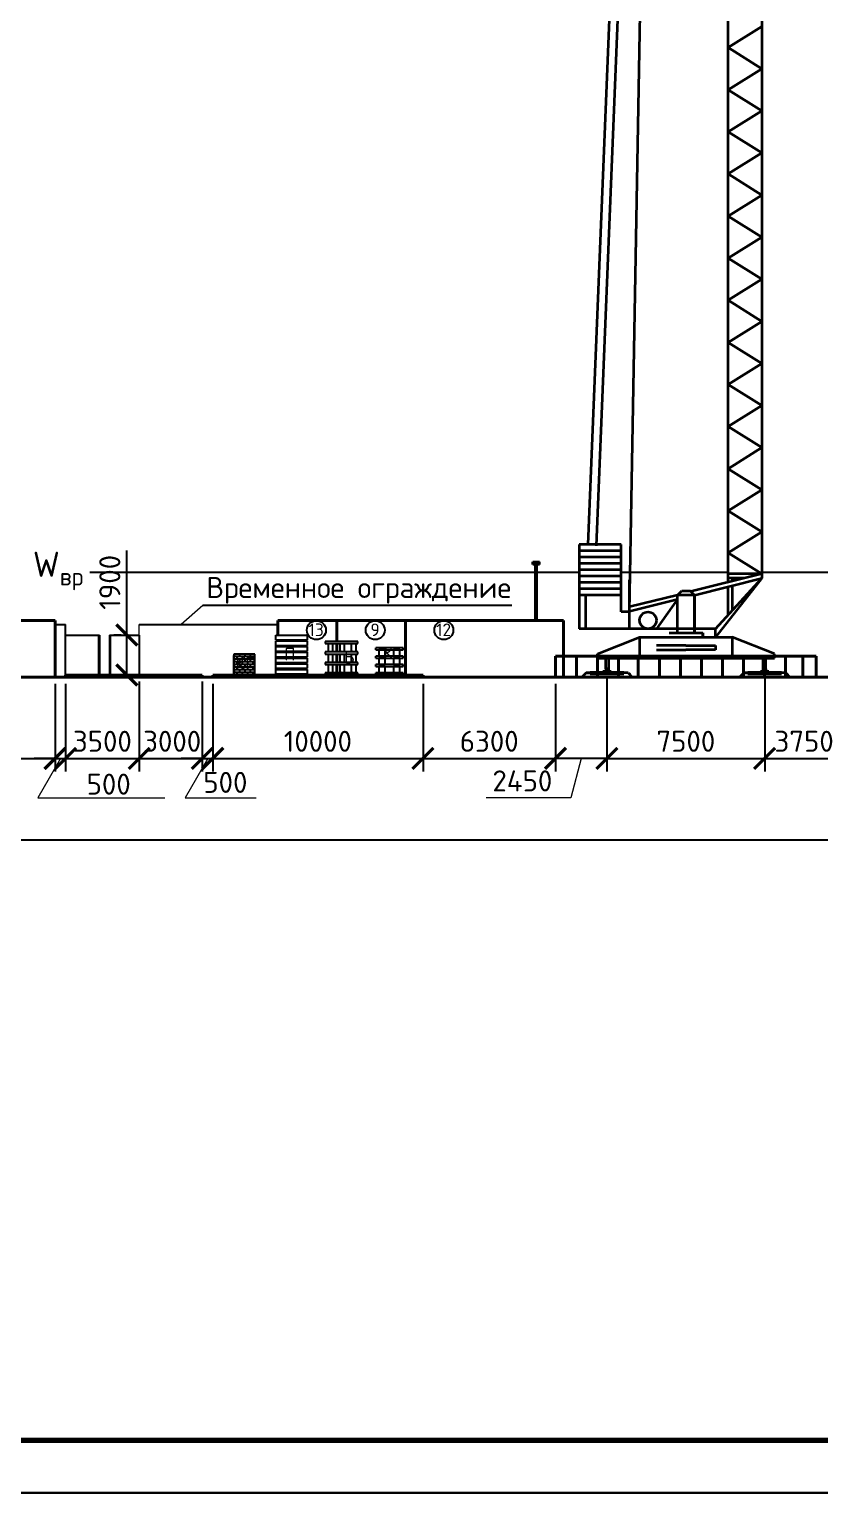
# Model space of a CAD drawing. Header units: millimetres. Extents: x -782 to 10910, y 3841 to 9763.
# Drawn here: x 2073.6 to 2148.8, y 8024.4 to 8163.7 of the extents above; entities that cross this region are included whole.
import ezdxf

# ---------------------------------------------------------------- set-up
doc = ezdxf.new("R2010")
doc.units = ezdxf.units.MM
doc.layers.add('1', color=7, linetype='Continuous')
doc.layers.add('Оbводка', color=1, linetype='Continuous', lineweight=90)
doc.styles.add('2.5', font='isocpeur.ttf', dxfattribs={"height": 2})
doc.styles.add('GOST-2.304_Type-B', font='GOST_Common.ttf')
doc.styles.add('Isocpeur', font='isocpeur.ttf')
doc.dimstyles.new('М500 стройгенп', dxfattribs={"dimtxt": 2, "dimasz": 2, "dimexe": 1.25, "dimexo": 0.625, "dimtad": 1, "dimlfac": 500, "dimtxsty": '2.5', "dimblk": 'ARCHTICK', "dimcen": 2.5, "dimadec": 0, "dimazin": 0, "dimtfac": 1, "dimtmove": 0, "dimatfit": 3, "dimfxl": 1, "dimarcsym": 0})

# ---------------------------------------------------------------- blocks, each defined once
blk = doc.blocks.new('_ArchTick')
at = {"color": 0, "linetype": 'ByBlock', "const_width": 0.15}
blk.add_lwpolyline([(-0.5, -0.5), (0.5, 0.5)], dxfattribs=at)
blk = doc.blocks.new('*D828')
at = {"color": 0, "lineweight": -2, "transparency": 16777216}
for p, q in [((2064.15, 8101.42), (2064.15, 8093.06)), ((2076.07, 8101.42), (2076.07, 8093.06)), ((2064.15, 8094.31), (2076.07, 8094.31))]:
    blk.add_line(p, q, dxfattribs=at)
at = {"layer": 'Defpoints', "color": 0, "lineweight": -3, "transparency": 16777216}
for p in [(2064.15, 8102.05), (2076.07, 8102.05), (2076.07, 8094.31)]:
    blk.add_point(p, dxfattribs=at)
at = {"color": 0, "lineweight": -2, "transparency": 16777216, "xscale": 2, "yscale": 2, "zscale": 2, "rotation": 180}
blk.add_blockref('_ArchTick', (2064.15, 8094.31), dxfattribs=at)
at = {"color": 0, "lineweight": -2, "transparency": 16777216, "xscale": 2, "yscale": 2, "zscale": 2}
blk.add_blockref('_ArchTick', (2076.07, 8094.31), dxfattribs=at)
at = {"color": 0, "lineweight": 20, "transparency": 16777216, "insert": (2070.11, 8095.94), "char_height": 2, "attachment_point": 5, "style": '2.5'}
blk.add_mtext('6000', dxfattribs=at)
blk = doc.blocks.new('*D829')
at = {"color": 0, "lineweight": -2, "transparency": 16777216}
for p, q in [((2077.07, 8101.42), (2077.07, 8093.06)), ((2084.07, 8101.62), (2084.07, 8093.06)), ((2077.07, 8094.31), (2084.07, 8094.31))]:
    blk.add_line(p, q, dxfattribs=at)
at = {"layer": 'Defpoints', "color": 0, "lineweight": -3, "transparency": 16777216}
for p in [(2077.07, 8102.05), (2084.07, 8102.25), (2084.07, 8094.31)]:
    blk.add_point(p, dxfattribs=at)
at = {"color": 0, "lineweight": -2, "transparency": 16777216, "xscale": 2, "yscale": 2, "zscale": 2, "rotation": 180}
blk.add_blockref('_ArchTick', (2077.07, 8094.31), dxfattribs=at)
at = {"color": 0, "lineweight": -2, "transparency": 16777216, "xscale": 2, "yscale": 2, "zscale": 2}
blk.add_blockref('_ArchTick', (2084.07, 8094.31), dxfattribs=at)
at = {"color": 0, "lineweight": 20, "transparency": 16777216, "insert": (2080.57, 8095.94), "char_height": 2, "attachment_point": 5, "style": '2.5'}
blk.add_mtext('3500', dxfattribs=at)
blk = doc.blocks.new('*D749')
at = {"color": 0, "lineweight": -2, "transparency": 16777216}
for p, q in [((2076.07, 8101.42), (2076.07, 8093.06)), ((2077.07, 8101.42), (2077.07, 8093.06)), ((2076.07, 8094.31), (2074.07, 8094.31)), ((2076.07, 8094.31), (2077.07, 8094.31)), ((2077.07, 8094.31), (2079.07, 8094.31))]:
    blk.add_line(p, q, dxfattribs=at)
at = {"layer": 'Defpoints', "color": 0, "lineweight": -3, "transparency": 16777216}
for p in [(2076.07, 8102.05), (2077.07, 8102.05), (2077.07, 8094.31)]:
    blk.add_point(p, dxfattribs=at)
at = {"color": 0, "lineweight": -2, "transparency": 16777216, "xscale": 2, "yscale": 2, "zscale": 2}
blk.add_blockref('_ArchTick', (2076.07, 8094.31), dxfattribs=at)
at = {"color": 0, "lineweight": -2, "transparency": 16777216, "xscale": 2, "yscale": 2, "zscale": 2, "rotation": 180}
blk.add_blockref('_ArchTick', (2077.07, 8094.31), dxfattribs=at)
at = {"color": 0, "lineweight": 20, "transparency": 16777216, "insert": (2081.17, 8091.86), "char_height": 2, "attachment_point": 5, "style": '2.5'}
blk.add_mtext('500', dxfattribs=at)
blk = doc.blocks.new('*D830')
at = {"color": 0, "lineweight": -2, "transparency": 16777216}
for p, q in [((2084.07, 8101.62), (2084.07, 8093.06)), ((2090.07, 8101.62), (2090.07, 8093.06)), ((2084.07, 8094.31), (2090.07, 8094.31))]:
    blk.add_line(p, q, dxfattribs=at)
at = {"layer": 'Defpoints', "color": 0, "lineweight": -3, "transparency": 16777216}
for p in [(2084.07, 8102.25), (2090.07, 8102.25), (2090.07, 8094.31)]:
    blk.add_point(p, dxfattribs=at)
at = {"color": 0, "lineweight": -2, "transparency": 16777216, "xscale": 2, "yscale": 2, "zscale": 2, "rotation": 180}
blk.add_blockref('_ArchTick', (2084.07, 8094.31), dxfattribs=at)
at = {"color": 0, "lineweight": -2, "transparency": 16777216, "xscale": 2, "yscale": 2, "zscale": 2}
blk.add_blockref('_ArchTick', (2090.07, 8094.31), dxfattribs=at)
at = {"color": 0, "lineweight": 20, "transparency": 16777216, "insert": (2087.21, 8095.94), "char_height": 2, "attachment_point": 5, "style": '2.5'}
blk.add_mtext('3000', dxfattribs=at)
blk = doc.blocks.new('*D831')
at = {"color": 0, "lineweight": -2, "transparency": 16777216}
for p, q in [((2090.07, 8101.42), (2090.07, 8093.06)), ((2091.07, 8101.42), (2091.07, 8093.06)), ((2090.07, 8094.31), (2088.07, 8094.31)), ((2090.07, 8094.31), (2091.07, 8094.31)), ((2091.07, 8094.31), (2093.07, 8094.31))]:
    blk.add_line(p, q, dxfattribs=at)
at = {"layer": 'Defpoints', "color": 0, "lineweight": -3, "transparency": 16777216}
for p in [(2090.07, 8102.05), (2091.07, 8102.05), (2091.07, 8094.31)]:
    blk.add_point(p, dxfattribs=at)
at = {"color": 0, "lineweight": -2, "transparency": 16777216, "xscale": 2, "yscale": 2, "zscale": 2}
blk.add_blockref('_ArchTick', (2090.07, 8094.31), dxfattribs=at)
at = {"color": 0, "lineweight": -2, "transparency": 16777216, "xscale": 2, "yscale": 2, "zscale": 2, "rotation": 180}
blk.add_blockref('_ArchTick', (2091.07, 8094.31), dxfattribs=at)
at = {"color": 0, "lineweight": 20, "transparency": 16777216, "insert": (2092.27, 8092.03), "char_height": 2, "attachment_point": 5, "style": '2.5'}
blk.add_mtext('500', dxfattribs=at)
blk = doc.blocks.new('*D832')
at = {"color": 0, "lineweight": -2, "transparency": 16777216}
for p, q in [((2091.07, 8101.42), (2091.07, 8093.06)), ((2111.07, 8101.42), (2111.07, 8093.06)), ((2091.07, 8094.31), (2111.07, 8094.31))]:
    blk.add_line(p, q, dxfattribs=at)
at = {"layer": 'Defpoints', "color": 0, "lineweight": -3, "transparency": 16777216}
for p in [(2091.07, 8102.05), (2111.07, 8102.05), (2111.07, 8094.31)]:
    blk.add_point(p, dxfattribs=at)
at = {"color": 0, "lineweight": -2, "transparency": 16777216, "xscale": 2, "yscale": 2, "zscale": 2, "rotation": 180}
blk.add_blockref('_ArchTick', (2091.07, 8094.31), dxfattribs=at)
at = {"color": 0, "lineweight": -2, "transparency": 16777216, "xscale": 2, "yscale": 2, "zscale": 2}
blk.add_blockref('_ArchTick', (2111.07, 8094.31), dxfattribs=at)
at = {"color": 0, "lineweight": 20, "transparency": 16777216, "insert": (2101.07, 8095.94), "char_height": 2, "attachment_point": 5, "style": '2.5'}
blk.add_mtext('10000', dxfattribs=at)
blk = doc.blocks.new('*D833')
at = {"color": 0, "lineweight": -2, "transparency": 16777216}
for p, q in [((2111.07, 8101.42), (2111.07, 8093.06)), ((2123.67, 8101.42), (2123.67, 8093.06)), ((2111.07, 8094.31), (2123.67, 8094.31))]:
    blk.add_line(p, q, dxfattribs=at)
at = {"layer": 'Defpoints', "color": 0, "lineweight": -3, "transparency": 16777216}
for p in [(2111.07, 8102.05), (2123.67, 8102.05), (2123.67, 8094.31)]:
    blk.add_point(p, dxfattribs=at)
at = {"color": 0, "lineweight": -2, "transparency": 16777216, "xscale": 2, "yscale": 2, "zscale": 2, "rotation": 180}
blk.add_blockref('_ArchTick', (2111.07, 8094.31), dxfattribs=at)
at = {"color": 0, "lineweight": -2, "transparency": 16777216, "xscale": 2, "yscale": 2, "zscale": 2}
blk.add_blockref('_ArchTick', (2123.67, 8094.31), dxfattribs=at)
at = {"color": 0, "lineweight": 20, "transparency": 16777216, "insert": (2117.37, 8095.94), "char_height": 2, "attachment_point": 5, "style": '2.5'}
blk.add_mtext('6300', dxfattribs=at)
blk = doc.blocks.new('*D834')
at = {"color": 0, "lineweight": -2, "transparency": 16777216}
for p, q in [((2123.67, 8101.42), (2123.67, 8093.06)), ((2128.57, 8101.98), (2128.57, 8093.06)), ((2128.57, 8094.31), (2123.67, 8094.31))]:
    blk.add_line(p, q, dxfattribs=at)
at = {"layer": 'Defpoints', "color": 0, "lineweight": -3, "transparency": 16777216}
for p in [(2123.67, 8102.05), (2128.57, 8102.61), (2123.67, 8094.31)]:
    blk.add_point(p, dxfattribs=at)
at = {"color": 0, "lineweight": -2, "transparency": 16777216, "xscale": 2, "yscale": 2, "zscale": 2, "rotation": 180}
blk.add_blockref('_ArchTick', (2123.67, 8094.31), dxfattribs=at)
at = {"color": 0, "lineweight": -2, "transparency": 16777216, "xscale": 2, "yscale": 2, "zscale": 2}
blk.add_blockref('_ArchTick', (2128.57, 8094.31), dxfattribs=at)
at = {"color": 0, "lineweight": 20, "transparency": 16777216, "insert": (2120.52, 8092.17), "char_height": 2, "attachment_point": 5, "style": '2.5'}
blk.add_mtext('2450', dxfattribs=at)
blk = doc.blocks.new('*D835')
at = {"color": 0, "lineweight": -2, "transparency": 16777216}
for p, q in [((2128.57, 8101.98), (2128.57, 8093.06)), ((2143.57, 8101.98), (2143.57, 8093.06)), ((2128.57, 8094.31), (2143.57, 8094.31))]:
    blk.add_line(p, q, dxfattribs=at)
at = {"layer": 'Defpoints', "color": 0, "lineweight": -3, "transparency": 16777216}
for p in [(2128.57, 8102.61), (2143.57, 8102.61), (2143.57, 8094.31)]:
    blk.add_point(p, dxfattribs=at)
at = {"color": 0, "lineweight": -2, "transparency": 16777216, "xscale": 2, "yscale": 2, "zscale": 2, "rotation": 180}
blk.add_blockref('_ArchTick', (2128.57, 8094.31), dxfattribs=at)
at = {"color": 0, "lineweight": -2, "transparency": 16777216, "xscale": 2, "yscale": 2, "zscale": 2}
blk.add_blockref('_ArchTick', (2143.57, 8094.31), dxfattribs=at)
at = {"color": 0, "lineweight": 20, "transparency": 16777216, "insert": (2136.07, 8095.94), "char_height": 2, "attachment_point": 5, "style": '2.5'}
blk.add_mtext('7500', dxfattribs=at)
blk = doc.blocks.new('*D836')
at = {"color": 0, "lineweight": -2, "transparency": 16777216}
for p, q in [((2143.57, 8101.98), (2143.57, 8093.06)), ((2151.07, 8101.98), (2151.07, 8093.06)), ((2143.57, 8094.31), (2151.07, 8094.31))]:
    blk.add_line(p, q, dxfattribs=at)
at = {"layer": 'Defpoints', "color": 0, "lineweight": -3, "transparency": 16777216}
for p in [(2143.57, 8102.61), (2151.07, 8102.61), (2151.07, 8094.31)]:
    blk.add_point(p, dxfattribs=at)
at = {"color": 0, "lineweight": -2, "transparency": 16777216, "xscale": 2, "yscale": 2, "zscale": 2, "rotation": 180}
blk.add_blockref('_ArchTick', (2143.57, 8094.31), dxfattribs=at)
at = {"color": 0, "lineweight": -2, "transparency": 16777216, "xscale": 2, "yscale": 2, "zscale": 2}
blk.add_blockref('_ArchTick', (2151.07, 8094.31), dxfattribs=at)
at = {"color": 0, "lineweight": 20, "transparency": 16777216, "insert": (2147.32, 8095.94), "char_height": 2, "attachment_point": 5, "style": '2.5'}
blk.add_mtext('3750', dxfattribs=at)
blk = doc.blocks.new('*D753')
at = {"color": 0, "lineweight": -2, "transparency": 16777216}
for p, q in [((2052.35, 8101.42), (2052.35, 8085.31)), ((2320.87, 8101.42), (2320.87, 8085.31)), ((2052.35, 8086.56), (2320.87, 8086.56))]:
    blk.add_line(p, q, dxfattribs=at)
at = {"layer": 'Defpoints', "color": 0, "lineweight": -3, "transparency": 16777216}
for p in [(2052.35, 8102.05), (2320.87, 8102.05), (2320.87, 8086.56)]:
    blk.add_point(p, dxfattribs=at)
at = {"color": 0, "lineweight": -2, "transparency": 16777216, "xscale": 2, "yscale": 2, "zscale": 2, "rotation": 180}
blk.add_blockref('_ArchTick', (2052.35, 8086.56), dxfattribs=at)
at = {"color": 0, "lineweight": -2, "transparency": 16777216, "xscale": 2, "yscale": 2, "zscale": 2}
blk.add_blockref('_ArchTick', (2320.87, 8086.56), dxfattribs=at)
at = {"color": 0, "lineweight": 20, "transparency": 16777216, "insert": (2185.61, 8088.19), "char_height": 2, "attachment_point": 5, "style": '2.5'}
blk.add_mtext('136000', dxfattribs=at)
blk = doc.blocks.new('*D848')
at = {"color": 0, "lineweight": -2, "transparency": 16777216}
for p, q in [((2082.9, 8106.05), (2082.9, 8114.1)), ((2082.37, 8106.05), (2081.65, 8106.05)), ((2082.9, 8102.25), (2082.9, 8106.05)), ((2082.37, 8102.25), (2081.65, 8102.25))]:
    blk.add_line(p, q, dxfattribs=at)
at = {"layer": 'Defpoints', "color": 0, "lineweight": -3, "transparency": 16777216}
for p in [(2082.9, 8106.05), (2082.99, 8106.05), (2082.99, 8102.25)]:
    blk.add_point(p, dxfattribs=at)
at = {"color": 0, "lineweight": -2, "transparency": 16777216, "xscale": 2, "yscale": 2, "zscale": 2}
for p, rotation in [((2082.9, 8106.05), 90), ((2082.9, 8102.25), 270)]:
    blk.add_blockref('_ArchTick', p, dxfattribs=dict(at, rotation=rotation))
at = {"color": 0, "lineweight": 20, "transparency": 16777216, "insert": (2081.28, 8111.07), "char_height": 2, "attachment_point": 5, "rotation": 90, "style": '2.5'}
blk.add_mtext('1900', dxfattribs=at)

msp = doc.modelspace()

# ---------------------------------------------------------------- hatches: boundary and pattern name
at = {"lineweight": 25, "ltscale": 0.5}
h = msp.add_hatch(dxfattribs=at)
h.set_pattern_fill('BRICK', color=256, scale=0.04)
h.set_pattern_definition([(0, (-159.3332, 5246.0435), (0, 0.254), []), (90, (-159.3332, 5246.0435), (-0.508, 3e-17), [0.254, -0.254]), (90, (-159.0792, 5246.0435), (-0.508, 3e-17), [-0.254, 0.254])])
h.paths.add_polyline_path([(2093.07433, 8102.246228), (2095.07433, 8102.246228), (2095.07433, 8104.246228), (2093.07433, 8104.246228)])

# ---------------------------------------------------------------- linework, layer by layer
at = {"lineweight": 35}
for p, q in [((2126.774469, 8114.668092), (2129.690354, 8185.978912)), ((2127.580753, 8114.527749), (2130.47085, 8185.817349)), ((2130.724849, 8108.256431), (2132.102013, 8186.759825)), ((2140.084996, 8111.061533), (2140.084996, 8175.459073)), ((2143.290827, 8175.459073), (2143.290827, 8111.462261)), ((2140.084996, 8161.954091), (2143.290827, 8163.957735)), ((2143.290827, 8159.950447), (2140.084996, 8161.954091)), ((2140.084996, 8157.946803), (2143.290827, 8159.950447)), ((2143.290827, 8155.943159), (2140.084996, 8157.946803)), ((2140.084996, 8153.939515), (2143.290827, 8155.943159)), ((2143.290827, 8151.93587), (2140.084996, 8153.939515)), ((2140.084996, 8149.932226), (2143.290827, 8151.93587)), ((2143.290827, 8147.928582), (2140.084996, 8149.932226)), ((2140.084996, 8145.924938), (2143.290827, 8147.928582)), ((2143.290827, 8143.921294), (2140.084996, 8145.924938)), ((2140.084996, 8141.91765), (2143.290827, 8143.921294)), ((2143.290827, 8139.914006), (2140.084996, 8141.91765)), ((2140.084996, 8137.910362), (2143.290827, 8139.914006)), ((2143.290827, 8135.906718), (2140.084996, 8137.910362)), ((2140.084996, 8133.903074), (2143.290827, 8135.906718)), ((2143.290827, 8131.89943), (2140.084996, 8133.903074)), ((2140.084996, 8129.895786), (2143.290827, 8131.89943)), ((2143.290827, 8127.892142), (2140.084996, 8129.895786)), ((2140.084996, 8125.888498), (2143.290827, 8127.892142)), ((2143.290827, 8123.884854), (2140.084996, 8125.888498)), ((2140.084996, 8121.88121), (2143.290827, 8123.884854)), ((2143.290827, 8119.877566), (2140.084996, 8121.88121)), ((2140.084996, 8117.873922), (2143.290827, 8119.877566)), ((2143.290827, 8115.870278), (2140.084996, 8117.873922)), ((2125.916103, 8114.668092), (2125.916103, 8106.653516)), ((2129.923392, 8114.668092), (2125.916103, 8114.668092)), ((2129.923392, 8108.256431), (2129.923392, 8114.668092)), ((2140.084996, 8113.866634), (2143.290827, 8115.870278)), ((2129.923392, 8114.066999), (2125.916103, 8114.066999)), ((2129.923392, 8113.465905), (2125.916103, 8113.465905)), ((2143.290827, 8111.86299), (2140.084996, 8113.866634)), ((2121.502553, 8112.775984), (2121.502553, 8113.004867)), ((2121.502553, 8113.004867), (2122.152552, 8113.003896)), ((2121.752552, 8112.776955), (2121.502553, 8112.776469)), ((2121.946733, 8112.046228), (2121.696733, 8112.046228)), ((2121.946733, 8112.046228), (2121.696733, 8112.046228)), ((2122.152552, 8112.776357), (2121.752552, 8112.776955)), ((2121.752552, 8112.776955), (2121.753971, 8112.046228)), ((2121.902552, 8112.046228), (2121.902552, 8112.776955)), ((2122.152552, 8112.775013), (2122.152552, 8113.003896)), ((2129.923392, 8112.864812), (2125.916103, 8112.864812)), ((2129.923392, 8112.263719), (2125.916103, 8112.263719)), ((2143.290827, 8111.86299), (2136.558583, 8110.179929)), ((2143.290827, 8111.86299), (2140.084996, 8111.86299)), ((2129.923392, 8111.662626), (2125.916103, 8111.662626)), ((2129.923392, 8111.061533), (2125.916103, 8111.061533)), ((2129.923392, 8110.460439), (2125.916103, 8110.460439)), ((2130.724849, 8106.653516), (2130.724849, 8111.294034)), ((2136.879166, 8109.859346), (2143.290827, 8111.462261)), ((2143.290827, 8111.462261), (2138.88281, 8105.852058)), ((2138.88281, 8106.653516), (2143.290827, 8111.462261)), ((2141.687912, 8111.462261), (2140.084996, 8111.462261)), ((2140.084996, 8107.964992), (2140.084996, 8110.660804)), ((2140.485725, 8111.462261), (2140.485725, 8111.161715)), ((2140.485725, 8110.760986), (2140.485725, 8108.456795)), ((2129.923392, 8109.859346), (2125.916103, 8109.859346)), ((2126.517197, 8109.859346), (2126.517197, 8106.653516)), ((2135.276251, 8109.859346), (2130.724849, 8108.721496)), ((2130.724849, 8108.320767), (2135.276251, 8109.458617)), ((2135.276251, 8109.458617), (2133.272607, 8106.653516)), ((2135.276251, 8109.859346), (2135.67698, 8110.260075)), ((2136.879166, 8109.859346), (2135.276251, 8109.859346)), ((2135.276251, 8106.252787), (2135.276251, 8109.859346)), ((2135.67698, 8110.260075), (2136.478437, 8110.260075)), ((2136.478437, 8110.260075), (2136.879166, 8109.859346)), ((2136.879166, 8109.859346), (2136.478437, 8110.260075)), ((2136.879166, 8109.859346), (2136.879166, 8106.252787)), ((2136.879166, 8106.252787), (2136.879166, 8109.859346)), ((2130.724849, 8108.256431), (2129.923392, 8108.256431)), ((2130.724849, 8106.653516), (2130.724849, 8108.256431)), ((2138.88281, 8106.653516), (2125.916103, 8106.653516)), ((2134.474793, 8106.252787), (2137.680624, 8106.252787)), ((2137.680624, 8106.252787), (2137.680624, 8105.852058)), ((2137.680624, 8105.852058), (2137.680624, 8106.252787)), ((2138.88281, 8105.852058), (2138.88281, 8106.653516)), ((2127.662404, 8104.249143), (2131.669692, 8105.852058)), ((2131.669692, 8105.852058), (2140.485725, 8105.852058)), ((2131.669692, 8105.852058), (2131.669692, 8103.848414)), ((2136.077708, 8105.050601), (2133.272607, 8105.050601)), ((2136.077708, 8105.050601), (2138.88281, 8105.050601)), ((2138.88281, 8105.050601), (2138.88281, 8104.649872)), ((2144.493013, 8104.249143), (2140.485725, 8105.852058)), ((2140.485725, 8105.852058), (2140.485725, 8103.848414)), ((2127.662404, 8103.848414), (2127.662404, 8104.249143)), ((2127.662404, 8103.848414), (2144.493013, 8103.848414)), ((2128.463861, 8102.846592), (2128.463861, 8103.848414)), ((2128.463861, 8102.846592), (2128.463861, 8103.848414)), ((2128.74563, 8102.741432), (2128.74563, 8103.848414)), ((2133.272607, 8104.649872), (2136.077708, 8104.649872)), ((2138.88281, 8104.649872), (2136.077708, 8104.649872)), ((2143.409787, 8102.741432), (2143.409787, 8103.848414)), ((2143.691556, 8102.846592), (2143.691556, 8103.848414)), ((2144.493013, 8103.848414), (2144.493013, 8104.249143)), ((2126.57433, 8102.446228), (2126.17433, 8102.046228)), ((2126.97433, 8102.446228), (2126.57433, 8102.446228)), ((2126.57433, 8102.446228), (2126.97433, 8102.446228)), ((2126.97433, 8102.526228), (2126.97433, 8102.446228)), ((2126.97433, 8102.446228), (2126.97433, 8102.526228)), ((2126.97433, 8102.526228), (2130.17433, 8102.526228)), ((2126.97433, 8102.446228), (2126.97433, 8102.366228)), ((2126.97433, 8102.366228), (2130.17433, 8102.366228)), ((2128.17433, 8102.526228), (2128.17433, 8102.606228)), ((2128.17433, 8102.606228), (2128.97433, 8102.606228)), ((2128.57433, 8102.526228), (2128.17433, 8102.526228)), ((2128.17433, 8102.526228), (2128.17433, 8102.526228)), ((2128.463861, 8102.846592), (2128.69577, 8102.846592)), ((2128.681515, 8102.829518), (2128.467144, 8102.829518)), ((2128.467144, 8102.829518), (2128.467144, 8102.646228)), ((2128.681515, 8102.646228), (2128.467144, 8102.646228)), ((2128.681515, 8102.646228), (2128.467144, 8102.646228)), ((2128.57433, 8102.646228), (2128.53433, 8102.646228)), ((2128.57433, 8102.606228), (2128.57433, 8102.646228)), ((2128.57433, 8102.646228), (2128.61433, 8102.646228)), ((2128.681515, 8102.829518), (2128.681515, 8102.646228)), ((2128.69577, 8102.846592), (2128.69577, 8102.741432)), ((2128.69577, 8102.741432), (2128.74563, 8102.741432)), ((2128.97433, 8102.606228), (2128.97433, 8102.526228)), ((2130.17433, 8102.366228), (2130.17433, 8102.526228)), ((2130.57433, 8102.446228), (2130.17433, 8102.446228)), ((2130.57433, 8102.446228), (2130.97433, 8102.046228)), ((2141.57433, 8102.446228), (2141.17433, 8102.046228)), ((2141.17433, 8102.046228), (2145.97433, 8102.046228)), ((2141.97433, 8102.446228), (2141.57433, 8102.446228)), ((2141.57433, 8102.446228), (2141.97433, 8102.446228)), ((2141.97433, 8102.526228), (2141.97433, 8102.446228)), ((2141.97433, 8102.446228), (2141.97433, 8102.526228)), ((2141.97433, 8102.526228), (2145.17433, 8102.526228)), ((2141.97433, 8102.446228), (2141.97433, 8102.366228)), ((2141.97433, 8102.366228), (2145.17433, 8102.366228)), ((2143.17433, 8102.526228), (2143.17433, 8102.606228)), ((2143.17433, 8102.606228), (2143.97433, 8102.606228)), ((2143.57433, 8102.526228), (2143.17433, 8102.526228)), ((2143.17433, 8102.526228), (2143.17433, 8102.526228)), ((2143.459647, 8102.741432), (2143.409787, 8102.741432)), ((2143.691556, 8102.846592), (2143.459647, 8102.846592)), ((2143.459647, 8102.846592), (2143.459647, 8102.741432)), ((2143.473902, 8102.829518), (2143.473902, 8102.646228)), ((2143.473902, 8102.829518), (2143.688272, 8102.829518)), ((2143.688272, 8102.646228), (2143.473902, 8102.646228)), ((2143.688272, 8102.646228), (2143.473902, 8102.646228)), ((2143.57433, 8102.646228), (2143.53433, 8102.646228)), ((2143.57433, 8102.606228), (2143.57433, 8102.646228)), ((2143.57433, 8102.646228), (2143.61433, 8102.646228)), ((2143.688272, 8102.829518), (2143.688272, 8102.646228)), ((2143.97433, 8102.606228), (2143.97433, 8102.526228)), ((2145.17433, 8102.366228), (2145.17433, 8102.526228)), ((2145.57433, 8102.446228), (2145.17433, 8102.446228)), ((2145.57433, 8102.446228), (2145.97433, 8102.046228))]:
    msp.add_line(p, q, dxfattribs=at)
at = {"lineweight": 25}
for p, q in [((2079.391023, 8112.046228), (2125.916103, 8112.046228)), ((2129.923392, 8112.046228), (2140.084996, 8112.046228)), ((2143.290827, 8112.046228), (2151.07433, 8112.046228)), ((2119.510896, 8108.871269), (2090.13147, 8108.871269)), ((2076.065577, 8107.046228), (2077.07433, 8107.046228)), ((2077.07433, 8102.246228), (2077.07433, 8107.046228)), ((2084.07433, 8107.046228), (2097.27433, 8107.046228)), ((2077.07433, 8106.046228), (2080.305107, 8106.046228)), ((2080.191294, 8106.046228), (2080.191294, 8102.246228)), ((2080.305107, 8106.046228), (2080.305107, 8102.246228)), ((2081.233184, 8106.046228), (2081.233184, 8102.246228)), ((2081.233184, 8106.046228), (2084.07433, 8106.046228)), ((2081.306827, 8106.046228), (2081.306827, 8102.246228)), ((2084.07433, 8106.046228), (2084.07433, 8102.246228)), ((2097.07433, 8105.586228), (2097.07433, 8106.026228)), ((2097.07433, 8106.026228), (2100.07433, 8106.026228)), ((2097.07433, 8105.586228), (2100.07433, 8105.586228)), ((2097.07433, 8105.046228), (2097.07433, 8105.486228)), ((2097.07433, 8105.486228), (2100.07433, 8105.486228)), ((2097.07433, 8102.346228), (2097.07433, 8105.355866)), ((2097.07433, 8105.046228), (2100.07433, 8105.046228)), ((2097.07433, 8104.506228), (2097.07433, 8104.946228)), ((2097.07433, 8104.946228), (2100.07433, 8104.946228)), ((2097.37433, 8105.486228), (2097.37433, 8105.586228)), ((2097.37433, 8105.586228), (2097.57433, 8105.586228)), ((2097.57433, 8105.486228), (2097.37433, 8105.486228)), ((2097.37433, 8104.946228), (2097.37433, 8105.046228)), ((2097.37433, 8105.046228), (2097.57433, 8105.046228)), ((2097.57433, 8104.946228), (2097.37433, 8104.946228)), ((2097.57433, 8105.586228), (2097.57433, 8105.486228)), ((2097.57433, 8105.046228), (2097.57433, 8104.946228)), ((2099.57433, 8105.486228), (2099.57433, 8105.586228)), ((2099.57433, 8105.586228), (2099.77433, 8105.586228)), ((2099.77433, 8105.486228), (2099.57433, 8105.486228)), ((2099.57433, 8104.946228), (2099.57433, 8105.046228)), ((2099.57433, 8105.046228), (2099.77433, 8105.046228)), ((2099.77433, 8104.946228), (2099.57433, 8104.946228)), ((2099.77433, 8105.586228), (2099.77433, 8105.486228)), ((2099.77433, 8105.046228), (2099.77433, 8104.946228)), ((2100.07433, 8105.586228), (2100.07433, 8106.026228)), ((2100.07433, 8105.046228), (2100.07433, 8105.486228)), ((2100.07433, 8104.506228), (2100.07433, 8104.946228)), ((2104.87433, 8105.446228), (2101.77433, 8105.446228)), ((2101.77433, 8105.446228), (2101.77433, 8105.246228)), ((2101.77433, 8105.246228), (2104.67433, 8105.246228)), ((2102.07433, 8104.446228), (2102.07433, 8105.246228)), ((2102.07433, 8105.246228), (2102.47433, 8105.246228)), ((2102.47433, 8105.246228), (2102.47433, 8104.446228)), ((2103.57433, 8105.446228), (2103.17433, 8105.446228)), ((2103.17433, 8104.446228), (2103.17433, 8105.246228)), ((2103.17433, 8105.246228), (2103.57433, 8105.246228)), ((2103.57433, 8105.246228), (2103.57433, 8104.446228)), ((2104.67433, 8105.446228), (2104.27433, 8105.446228)), ((2104.27433, 8104.446228), (2104.27433, 8105.246228)), ((2104.27433, 8105.246228), (2104.67433, 8105.246228)), ((2104.67433, 8105.246228), (2104.67433, 8104.446228)), ((2104.67433, 8105.246228), (2104.87433, 8105.246228)), ((2104.87433, 8105.246228), (2104.87433, 8105.446228)), ((2109.174678, 8104.843194), (2106.57433, 8104.845912)), ((2106.57433, 8104.646226), (2106.57433, 8104.845912)), ((2109.174678, 8104.646539), (2109.174678, 8104.843194)), ((2095.07433, 8104.246228), (2093.07433, 8104.246228)), ((2093.07433, 8104.246228), (2093.07433, 8102.246228)), ((2093.07433, 8102.246228), (2093.07433, 8104.108992)), ((2095.07433, 8102.246228), (2095.07433, 8104.246228)), ((2097.07433, 8104.506228), (2100.07433, 8104.506228)), ((2097.07433, 8103.966228), (2097.07433, 8104.406228)), ((2097.07433, 8104.406228), (2100.07433, 8104.406228)), ((2097.07433, 8103.966228), (2100.07433, 8103.966228)), ((2097.07433, 8103.426228), (2097.07433, 8103.866228)), ((2097.07433, 8103.866228), (2100.07433, 8103.866228)), ((2097.07433, 8103.426228), (2100.07433, 8103.426228)), ((2097.37433, 8104.406228), (2097.37433, 8104.506228)), ((2097.37433, 8104.506228), (2097.57433, 8104.506228)), ((2097.57433, 8104.406228), (2097.37433, 8104.406228)), ((2097.37433, 8103.866228), (2097.37433, 8103.966228)), ((2097.37433, 8103.966228), (2097.57433, 8103.966228)), ((2097.57433, 8103.866228), (2097.37433, 8103.866228)), ((2097.37433, 8103.326228), (2097.37433, 8103.426228)), ((2097.37433, 8103.426228), (2097.57433, 8103.426228)), ((2097.57433, 8104.506228), (2097.57433, 8104.406228)), ((2097.57433, 8103.966228), (2097.57433, 8103.866228)), ((2097.57433, 8103.426228), (2097.57433, 8103.326228)), ((2099.57433, 8104.406228), (2099.57433, 8104.506228)), ((2099.57433, 8104.506228), (2099.77433, 8104.506228)), ((2099.77433, 8104.406228), (2099.57433, 8104.406228)), ((2099.57433, 8103.866228), (2099.57433, 8103.966228)), ((2099.57433, 8103.966228), (2099.77433, 8103.966228)), ((2099.77433, 8103.866228), (2099.57433, 8103.866228)), ((2099.57433, 8103.326228), (2099.57433, 8103.426228)), ((2099.57433, 8103.426228), (2099.77433, 8103.426228)), ((2099.77433, 8104.506228), (2099.77433, 8104.406228)), ((2099.77433, 8103.966228), (2099.77433, 8103.866228)), ((2099.77433, 8103.426228), (2099.77433, 8103.326228)), ((2100.07433, 8103.966228), (2100.07433, 8104.406228)), ((2100.07433, 8103.426228), (2100.07433, 8103.866228)), ((2104.87433, 8104.446228), (2101.77433, 8104.446228)), ((2101.77433, 8104.446228), (2101.77433, 8104.246228)), ((2104.87433, 8104.446228), (2101.77433, 8104.446228)), ((2101.77433, 8104.246228), (2104.67433, 8104.246228)), ((2104.87433, 8103.446228), (2101.77433, 8103.446228)), ((2101.77433, 8103.446228), (2101.77433, 8103.246228)), ((2104.87433, 8103.446228), (2101.77433, 8103.446228)), ((2102.47433, 8104.446228), (2102.07433, 8104.446228)), ((2102.07433, 8103.446228), (2102.07433, 8104.246228)), ((2102.07433, 8104.246228), (2102.47433, 8104.246228)), ((2102.47433, 8103.446228), (2102.07433, 8103.446228)), ((2102.47433, 8104.246228), (2102.47433, 8103.446228)), ((2103.17433, 8104.580019), (2103.17433, 8104.446228)), ((2103.57433, 8104.446228), (2103.17433, 8104.446228)), ((2103.57433, 8104.446228), (2103.17433, 8104.446228)), ((2103.17433, 8103.446228), (2103.17433, 8104.246228)), ((2103.17433, 8104.246228), (2103.57433, 8104.246228)), ((2103.17433, 8103.580019), (2103.17433, 8103.446228)), ((2103.57433, 8103.446228), (2103.17433, 8103.446228)), ((2103.57433, 8103.446228), (2103.17433, 8103.446228)), ((2103.57433, 8104.246228), (2103.57433, 8103.446228)), ((2104.27433, 8104.580019), (2104.27433, 8104.446228)), ((2104.67433, 8104.446228), (2104.27433, 8104.446228)), ((2104.67433, 8104.446228), (2104.27433, 8104.446228)), ((2104.27433, 8103.446228), (2104.27433, 8104.246228)), ((2104.27433, 8104.246228), (2104.67433, 8104.246228)), ((2104.27433, 8103.580019), (2104.27433, 8103.446228)), ((2104.67433, 8103.446228), (2104.27433, 8103.446228)), ((2104.67433, 8103.446228), (2104.27433, 8103.446228)), ((2104.67433, 8104.246228), (2104.67433, 8103.446228)), ((2104.67433, 8104.246228), (2104.87433, 8104.246228)), ((2104.87433, 8104.246228), (2104.87433, 8104.446228)), ((2104.87433, 8103.246228), (2104.87433, 8103.446228)), ((2109.173895, 8104.043227), (2106.573807, 8104.046226)), ((2106.57433, 8104.646226), (2109.173807, 8104.646226)), ((2106.57433, 8103.846227), (2106.57433, 8104.046225)), ((2109.173895, 8104.043195), (2106.57433, 8104.045912)), ((2106.57433, 8103.846227), (2109.172971, 8103.846227)), ((2107.472971, 8103.846227), (2106.872971, 8103.846227)), ((2106.872971, 8103.846227), (2106.872971, 8103.246227)), ((2107.473807, 8104.646226), (2106.873807, 8104.646226)), ((2106.873807, 8104.646226), (2106.873807, 8104.046226)), ((2106.873807, 8104.046226), (2107.473807, 8104.046226)), ((2107.472971, 8103.246227), (2107.472971, 8103.846227)), ((2107.473807, 8104.046226), (2107.473807, 8104.646226)), ((2108.872971, 8103.846227), (2108.272971, 8103.846227)), ((2108.272971, 8103.846227), (2108.272971, 8103.246227)), ((2108.873807, 8104.646226), (2108.273807, 8104.646226)), ((2108.273807, 8104.646226), (2108.273807, 8104.046226)), ((2108.273807, 8104.046226), (2108.873807, 8104.046226)), ((2108.872971, 8103.246227), (2108.872971, 8103.846227)), ((2108.873807, 8104.046226), (2108.873807, 8104.646226)), ((2109.172971, 8103.846227), (2109.173702, 8103.846227)), ((2109.173807, 8104.646226), (2109.174485, 8104.646226)), ((2109.173842, 8103.84654), (2109.173842, 8104.043195)), ((2109.173895, 8104.043195), (2109.173895, 8104.043227)), ((2093.07433, 8102.246228), (2095.07433, 8102.246228)), ((2097.07433, 8102.886228), (2097.07433, 8103.326228)), ((2097.07433, 8103.326228), (2100.07433, 8103.326228)), ((2097.07433, 8102.886228), (2100.07433, 8102.886228)), ((2097.07433, 8102.346228), (2097.07433, 8102.786228)), ((2097.07433, 8102.786228), (2100.07433, 8102.786228)), ((2097.07433, 8102.346228), (2100.07433, 8102.346228)), ((2097.57433, 8103.326228), (2097.37433, 8103.326228)), ((2097.37433, 8102.786228), (2097.37433, 8102.886228)), ((2097.37433, 8102.886228), (2097.57433, 8102.886228)), ((2097.57433, 8102.786228), (2097.37433, 8102.786228)), ((2097.37433, 8102.246228), (2097.37433, 8102.346228)), ((2097.37433, 8102.346228), (2097.57433, 8102.346228)), ((2097.57433, 8102.246228), (2097.37433, 8102.246228)), ((2097.57433, 8102.886228), (2097.57433, 8102.786228)), ((2097.57433, 8102.346228), (2097.57433, 8102.246228)), ((2099.77433, 8103.326228), (2099.57433, 8103.326228)), ((2099.57433, 8102.786228), (2099.57433, 8102.886228)), ((2099.57433, 8102.886228), (2099.77433, 8102.886228)), ((2099.77433, 8102.786228), (2099.57433, 8102.786228)), ((2099.57433, 8102.246228), (2099.57433, 8102.346228)), ((2099.57433, 8102.346228), (2099.77433, 8102.346228)), ((2099.77433, 8102.246228), (2099.57433, 8102.246228)), ((2099.77433, 8102.886228), (2099.77433, 8102.786228)), ((2099.77433, 8102.346228), (2099.77433, 8102.246228)), ((2100.07433, 8102.886228), (2100.07433, 8103.326228)), ((2100.07433, 8102.346228), (2100.07433, 8102.786228)), ((2101.77433, 8103.246228), (2104.67433, 8103.246228)), ((2104.87433, 8102.446228), (2101.77433, 8102.446228)), ((2101.77433, 8102.446228), (2101.77433, 8102.246228)), ((2101.77433, 8102.246228), (2104.67433, 8102.246228)), ((2102.07433, 8102.446228), (2102.07433, 8103.246228)), ((2102.07433, 8103.246228), (2102.47433, 8103.246228)), ((2102.47433, 8102.446228), (2102.07433, 8102.446228)), ((2102.47433, 8103.246228), (2102.47433, 8102.446228)), ((2103.17433, 8102.446228), (2103.17433, 8103.246228)), ((2103.17433, 8103.246228), (2103.57433, 8103.246228)), ((2103.17433, 8102.580019), (2103.17433, 8102.446228)), ((2103.57433, 8102.446228), (2103.17433, 8102.446228)), ((2103.57433, 8103.246228), (2103.57433, 8102.446228)), ((2104.27433, 8102.446228), (2104.27433, 8103.246228)), ((2104.27433, 8103.246228), (2104.67433, 8103.246228)), ((2104.27433, 8102.580019), (2104.27433, 8102.446228)), ((2104.67433, 8102.446228), (2104.27433, 8102.446228)), ((2104.67433, 8103.246228), (2104.67433, 8102.446228)), ((2104.67433, 8103.246228), (2104.87433, 8103.246228)), ((2104.67433, 8102.246228), (2104.87433, 8102.246228)), ((2104.87433, 8102.246228), (2104.87433, 8102.446228)), ((2109.172328, 8102.443229), (2106.572135, 8102.446228)), ((2109.173111, 8103.243228), (2106.572971, 8103.246227)), ((2106.57433, 8103.046228), (2106.57433, 8103.246225)), ((2109.173111, 8103.243196), (2106.57433, 8103.245912)), ((2106.57433, 8103.046228), (2109.172135, 8103.046228)), ((2106.57433, 8102.246228), (2106.57433, 8102.446225)), ((2106.57433, 8102.246228), (2109.172135, 8102.246228)), ((2107.472135, 8103.046228), (2106.872135, 8103.046228)), ((2106.872135, 8103.046228), (2106.872135, 8102.446228)), ((2106.872135, 8102.446228), (2107.472135, 8102.446228)), ((2106.872971, 8103.246227), (2107.472971, 8103.246227)), ((2107.472135, 8102.446228), (2107.472135, 8103.046228)), ((2108.872135, 8103.046228), (2108.272135, 8103.046228)), ((2108.272135, 8103.046228), (2108.272135, 8102.446228)), ((2108.272135, 8102.446228), (2108.872135, 8102.446228)), ((2108.272971, 8103.246227), (2108.872971, 8103.246227)), ((2108.872135, 8102.446228), (2108.872135, 8103.046228)), ((2109.172135, 8103.046228), (2109.172918, 8103.046228)), ((2109.172135, 8102.246228), (2109.172328, 8102.443229)), ((2109.173006, 8103.04654), (2109.173006, 8103.243196)), ((2109.173111, 8103.243196), (2109.173111, 8103.243228)), ((2822.712732, 8024.423062), (1981.712732, 8024.423062))]:
    msp.add_line(p, q, dxfattribs=at)
at = {"lineweight": 20}
for p, q in [((2079.391023, 8112.046228), (2110.84619, 8112.046228)), ((2090.13147, 8108.871269), (2088.050843, 8107.046228)), ((2084.07433, 8106.046228), (2084.07433, 8107.046228)), ((2077.07433, 8102.046228), (2077.07433, 8106.046228)), ((2050.032558, 8102.046228), (2077.07433, 8102.046228)), ((2077.07433, 8102.246228), (2079.07433, 8102.246228)), ((2077.07433, 8102.246228), (2077.07433, 8102.246228)), ((2079.07433, 8102.246228), (2081.07433, 8102.246228)), ((2076.600049, 8094.313451), (2074.434985, 8090.563451)), ((2090.600049, 8094.313451), (2088.434985, 8090.563451)), ((2126.12433, 8094.313451), (2125.11952, 8090.563451)), ((2074.434985, 8090.563451), (2086.519624, 8090.563451)), ((2088.434985, 8090.563451), (2095.197018, 8090.563451)), ((2125.11952, 8090.563451), (2117.078797, 8090.563451))]:
    msp.add_line(p, q, dxfattribs=at)
at = {"color": 0, "linetype": 'Continuous', "lineweight": 35}
msp.add_line((2121.946733, 8112.046228), (2121.696733, 8112.046228), dxfattribs=at)
at = {"lineweight": 40}
for p, q in [((2121.776093, 8112.046228), (2121.776093, 8107.446228)), ((2121.876093, 8107.446228), (2121.876093, 8112.046228)), ((2064.35433, 8107.446228), (2076.065577, 8107.446228)), ((2076.065577, 8107.446228), (2076.065577, 8102.046228)), ((2076.065577, 8102.046228), (2076.065577, 8107.446228)), ((2097.27433, 8107.446228), (2097.27433, 8106.026228)), ((2097.27433, 8107.446228), (2102.87433, 8107.446228)), ((2102.87433, 8107.446228), (2102.87433, 8105.446228)), ((2102.87433, 8107.446228), (2109.07433, 8107.446228)), ((2109.07433, 8107.446228), (2109.398103, 8107.446228)), ((2109.398103, 8107.446228), (2109.398103, 8102.246228)), ((2109.398103, 8107.446228), (2124.443578, 8107.446228)), ((2124.443578, 8107.446228), (2124.443578, 8102.046228)), ((2102.87433, 8105.246228), (2102.87433, 8104.446228)), ((2102.87433, 8104.246228), (2102.87433, 8103.446228)), ((2123.67433, 8102.046228), (2123.67433, 8104.046228)), ((2123.67433, 8104.046228), (2148.47433, 8104.046228)), ((2125.67433, 8102.046228), (2125.67433, 8104.046228)), ((2127.67433, 8102.046228), (2127.67433, 8104.046228)), ((2129.662404, 8102.046228), (2129.662404, 8104.046228)), ((2131.545105, 8102.046228), (2131.545105, 8104.046228)), ((2133.552393, 8102.046228), (2133.552393, 8104.046228)), ((2135.552393, 8102.046228), (2135.552393, 8104.046228)), ((2137.552393, 8102.046228), (2137.552393, 8104.046228)), ((2139.552393, 8102.046228), (2139.552393, 8104.046228)), ((2141.552393, 8102.046228), (2141.552393, 8104.046228)), ((2143.552393, 8102.046228), (2143.552393, 8104.046228)), ((2145.552393, 8102.046228), (2145.552393, 8104.046228)), ((2147.184726, 8102.046228), (2147.184726, 8104.046228)), ((2148.47433, 8102.046228), (2148.47433, 8104.046228)), ((2050.032558, 8102.046228), (2323.249552, 8102.046228)), ((2077.07433, 8102.046228), (2077.07433, 8102.246228)), ((2077.07433, 8102.246228), (2090.07433, 8102.246228)), ((2090.07433, 8102.246228), (2090.07433, 8102.046228)), ((2091.07433, 8102.246228), (2091.07433, 8102.046228)), ((2091.07433, 8102.246228), (2111.07433, 8102.246228)), ((2102.87433, 8103.246228), (2102.87433, 8102.446228)), ((2111.07433, 8102.246228), (2111.07433, 8102.046228))]:
    msp.add_line(p, q, dxfattribs=at)
at = {"color": 1, "lineweight": 25}
for p, q in [((2123.67433, 8102.046228), (2123.67433, 8103.046228)), ((2125.67433, 8102.046228), (2125.67433, 8103.046228)), ((2127.67433, 8102.046228), (2127.67433, 8103.046228)), ((2129.662404, 8102.046228), (2129.662404, 8103.046228)), ((2147.184726, 8102.046228), (2147.184726, 8103.046228))]:
    msp.add_line(p, q, dxfattribs=at)
at = {"lineweight": 70}
msp.add_line((2002.712585, 8029.422879), (2817.712585, 8029.422879), dxfattribs=at)
msp.add_line((1982.712585, 8024.422879), (2822.712585, 8024.422879))
at = {"linetype": 'Continuous'}
msp.add_lwpolyline([(2130.77433, 8102.246228), (2130.77433, 8102.360605), (2130.659952, 8102.360605)], dxfattribs=at)
at = {"lineweight": 35}
msp.add_circle((2132.471149, 8107.454973), 0.801458, dxfattribs=at)
at = {"layer": 'Оbводка', "color": 0, "lineweight": -2}
for centre in [(2100.926802, 8106.515398), (2106.526802, 8106.515398), (2113.050575, 8106.515398)]:
    msp.add_circle(centre, 0.902538, dxfattribs=at)

# ---------------------------------------------------------------- texts
at = {"lineweight": 25, "insert": (2090.458488, 8111.577227), "char_height": 2, "attachment_point": 1, "style": 'Isocpeur'}
msp.add_mtext_dynamic_manual_height_columns('Временное ограждение', width=33.70747748, gutter_width=12.5, heights=[0], dxfattribs=at)
at = {"lineweight": 40, "char_height": 1.199998, "width": 15.99997333, "attachment_point": 5, "style": 'Isocpeur'}
for s, insert in [('13', (2100.908184, 8106.551726)), ('9', (2106.508184, 8106.551726)), ('12', (2113.031957, 8106.551726))]:
    msp.add_mtext(s, dxfattribs=dict(at, insert=insert))
at = {"layer": '1', "insert": (2073.966501, 8113.988218), "char_height": 2.4, "width": 419.40066961, "attachment_point": 1, "style": 'GOST-2.304_Type-B'}
msp.add_mtext('\\A1;W{\\H0.7x;\\S^ вр;}', dxfattribs=at)
at = {"layer": '1', "lineweight": 25, "char_height": 1.199998, "width": 335.51997649, "attachment_point": 1, "style": 'Isocpeur'}
for s, insert in [('П', (2097.876359, 8104.835075)), ('К', (2107.331347, 8104.941639)), ('КР', (2093.232706, 8103.94164)), ('Б', (2103.57433, 8104.54164))]:
    msp.add_mtext(s, dxfattribs=dict(at, insert=insert))

# ---------------------------------------------------------------- dimensions: what is measured, and where the dimension line sits
at = {"lineweight": 20}
dim = msp.add_linear_dim(base=(2082.901648, 8106.046228), p1=(2082.990773, 8102.246228), p2=(2082.990773, 8106.046228), angle=90, dimstyle='М500 стройгенп', dxfattribs=at)
dim.commit()
dim.dimension.update_dxf_attribs({"geometry": '*D848', "text_midpoint": (2081.276648, 8111.071228)})
dim = msp.add_linear_dim(base=(2320.87433, 8086.561909), p1=(2052.35433, 8102.046228), p2=(2320.87433, 8102.046228), text='136000', dimstyle='М500 стройгенп', dxfattribs=at)
dim.commit()
dim.dimension.update_dxf_attribs({"geometry": '*D753', "text_midpoint": (2185.61433, 8086.561909), "dimtype": 160})
dim = msp.add_linear_dim(base=(2076.065577, 8094.313451), p1=(2064.150793, 8102.046228), p2=(2076.065577, 8102.046228), text='6000', dimstyle='М500 стройгенп', dxfattribs=at)
dim.commit()
dim.dimension.update_dxf_attribs({"geometry": '*D828', "text_midpoint": (2070.108185, 8095.938451)})
dim = msp.add_linear_dim(base=(2077.07433, 8094.313451), p1=(2076.065577, 8102.046228), p2=(2077.07433, 8102.046228), text='500', dimstyle='М500 стройгенп', override={"dimtmove": 2}, dxfattribs=at)
dim.commit()
dim.dimension.update_dxf_attribs({"geometry": '*D749', "text_midpoint": (2081.170842, 8091.859963), "dimtype": 160})
for base, p1, p2, picture, middle in [((2084.07433, 8094.313451), (2077.07433, 8102.046228), (2084.07433, 8102.246228), '*D829', (2080.57433, 8095.938451)), ((2111.07433, 8094.313451), (2091.07433, 8102.046228), (2111.07433, 8102.046228), '*D832', (2101.07433, 8095.938451)), ((2123.67433, 8094.313451), (2111.07433, 8102.046228), (2123.67433, 8102.046228), '*D833', (2117.37433, 8095.938451)), ((2143.57433, 8094.313451), (2128.57433, 8102.606228), (2143.57433, 8102.606228), '*D835', (2136.07433, 8095.938451)), ((2151.07433, 8094.313451), (2143.57433, 8102.606228), (2151.07433, 8102.606228), '*D836', (2147.32433, 8095.938451))]:
    dim = msp.add_linear_dim(base=base, p1=p1, p2=p2, dimstyle='М500 стройгенп', dxfattribs=at)
    dim.commit()
    dim.dimension.update_dxf_attribs({"geometry": picture, "text_midpoint": middle})
for base, p1, p2, picture, middle in [((2090.07433, 8094.313451), (2084.07433, 8102.246228), (2090.07433, 8102.246228), '*D830', (2087.208778, 8095.938451)), ((2091.07433, 8094.313451), (2090.07433, 8102.046228), (2091.07433, 8102.046228), '*D831', (2092.268429, 8092.032976)), ((2123.67433, 8094.313451), (2128.57433, 8102.606228), (2123.67433, 8102.046228), '*D834', (2120.523478, 8092.172716))]:
    dim = msp.add_linear_dim(base=base, p1=p1, p2=p2, dimstyle='М500 стройгенп', override={"dimtmove": 2}, dxfattribs=at)
    dim.commit()
    dim.dimension.update_dxf_attribs({"geometry": picture, "text_midpoint": middle, "dimtype": 160})

doc.saveas('drawing.dxf')
